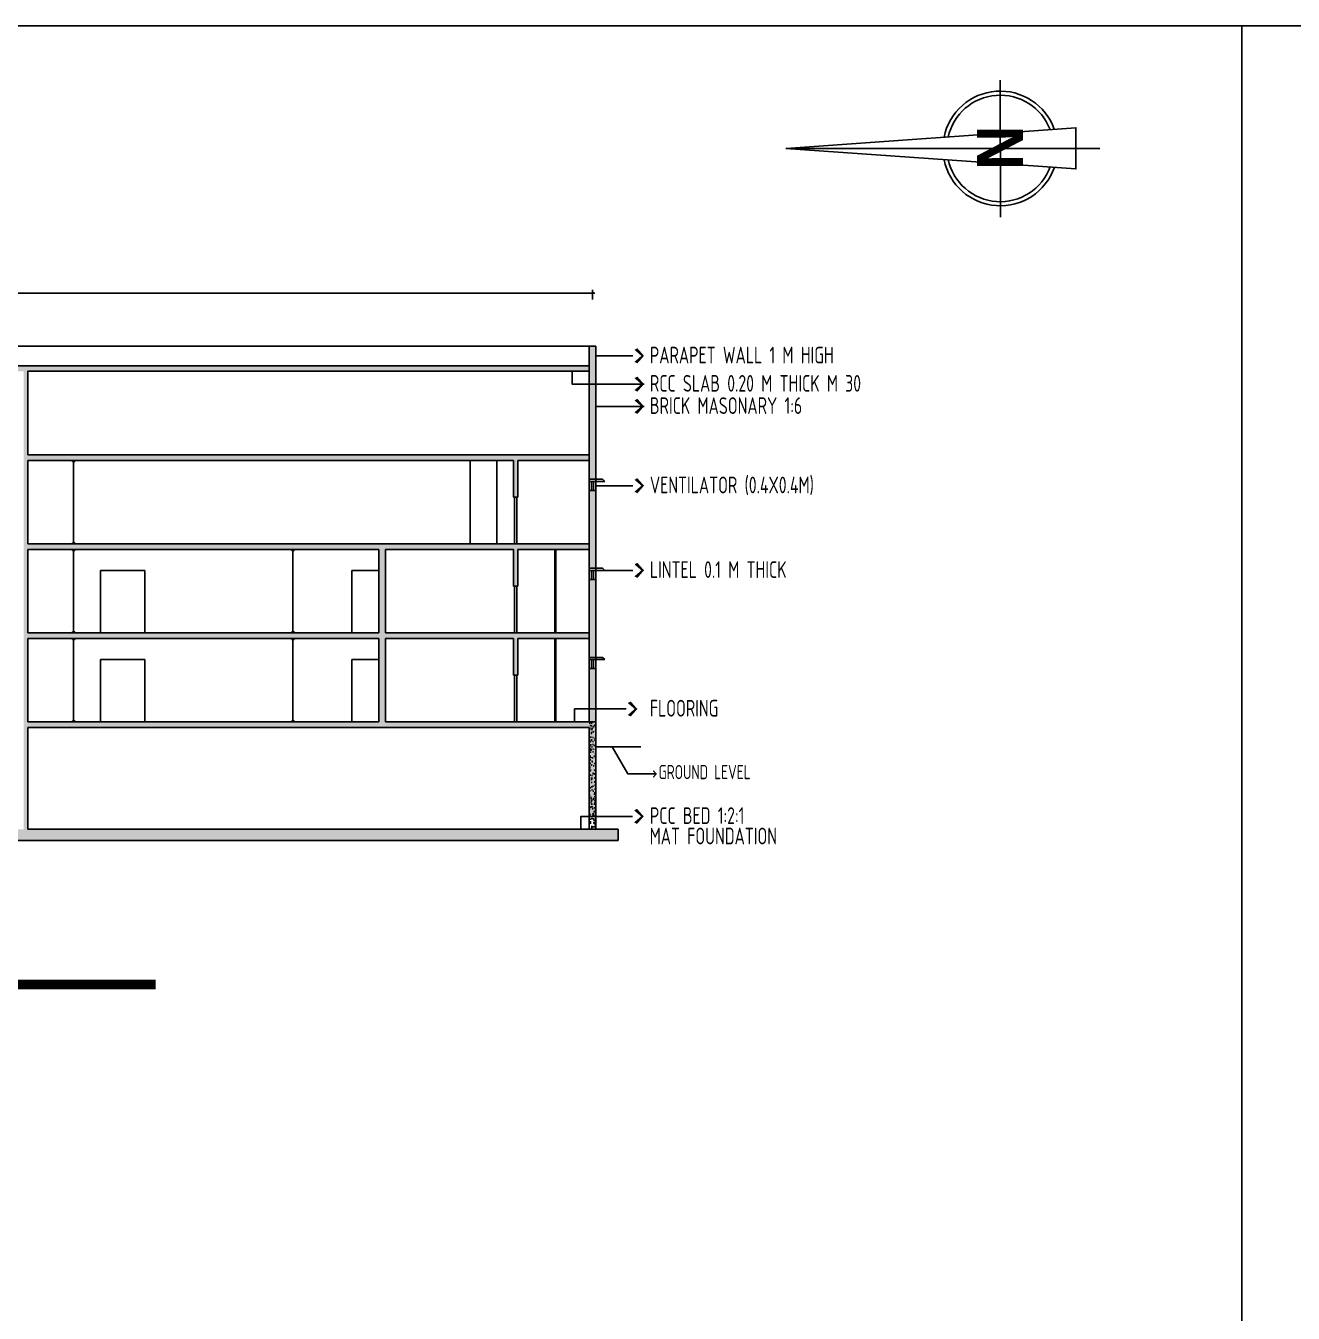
# Model space of a CAD drawing. Header units: millimetres. Extents: x 0 to 371, y 0 to 131.
# Drawn here: x 131.1 to 188, y 73.3 to 131.2 of the extents above; entities that cross this region are included whole.
import ezdxf
from ezdxf.enums import TextEntityAlignment as Align

# ---------------------------------------------------------------- set-up
doc = ezdxf.new("R2010")
doc.units = ezdxf.units.MM
for name, color, linetype in [('WALL', 7, 'Continuous'), ('YQ_DIM', 3, 'Continuous'), ('YQ_IDEN', 3, 'Continuous'), ('YQ_TITLE', 6, 'Continuous')]:
    doc.layers.add(name, color=color, linetype=linetype)
doc.styles.add('BOLD', font='bold.shx', dxfattribs={"width": 1.5, "oblique": 13.5, "height": 1})
doc.styles.add('YQ_DIM', font='SUPEROS.SHX', dxfattribs={"width": 0.8, "bigfont": 'HZDX.SHX'})
doc.styles.add('YQ_TEXT', font='SUPEROS.SHX', dxfattribs={"width": 0.8, "bigfont": 'HZDX.SHX'})
doc.dimstyles.new('yqm0_100', dxfattribs={"dimscale": 0.1, "dimtxt": 3, "dimasz": 1, "dimexe": 1.5, "dimexo": 3, "dimgap": 0.5, "dimtad": 1, "dimdec": 3, "dimdsep": 46, "dimtxsty": 'YQ_DIM', "dimblk": 'YQTICK', "dimcen": 0, "dimclrd": 256, "dimclre": 256, "dimclrt": 7, "dimadec": 1, "dimazin": 2, "dimtfac": 1, "dimtdec": 4, "dimtix": 1, "dimtmove": 2, "dimatfit": 2, "dimfxl": 1, "dimtolj": 1, "dimtzin": 0, "dimarcsym": 0})

# ---------------------------------------------------------------- blocks, each defined once
blk = doc.blocks.new('yq_arrow2')
at = {"linetype": 'ByBlock'}
for points in [[(-0.86, 0.67), (-0.6, 0.85), (-0.24, 0), (0, 0)], [(-0.86, -0.67), (-0.6, -0.85), (-0.24, 0), (0, 0)]]:
    blk.add_solid(points, dxfattribs=at)
blk = doc.blocks.new('YQTICK')
blk.add_line((-1, 0), (1, 0))
at = {"const_width": 0.4}
blk.add_lwpolyline([(0.53, 0.53), (-0.53, -0.53)], dxfattribs=at)
blk = doc.blocks.new('*D65')
at = {"layer": 'Defpoints', "color": 0, "transparency": 16777216}
for p in [(156.572, 119.172), (90.972, 118.581), (156.572, 118.581)]:
    blk.add_point(p, dxfattribs=at)
at = {"layer": 'YQ_DIM', "lineweight": -2, "transparency": 16777216}
for p, q in [((90.972, 118.881), (90.972, 119.322)), ((91.072, 119.172), (123.237, 119.172)), ((156.472, 119.172), (124.307, 119.172)), ((156.572, 118.881), (156.572, 119.322))]:
    blk.add_line(p, q, dxfattribs=at)
at = {"layer": 'YQ_DIM', "lineweight": -2, "transparency": 16777216, "xscale": 0.1, "yscale": 0.1, "zscale": 0.1, "rotation": 180}
blk.add_blockref('YQTICK', (90.972, 119.172), dxfattribs=at)
at = {"layer": 'YQ_DIM', "lineweight": -2, "transparency": 16777216, "xscale": 0.1, "yscale": 0.1, "zscale": 0.1}
blk.add_blockref('YQTICK', (156.572, 119.172), dxfattribs=at)
at = {"layer": 'YQ_DIM', "color": 250, "transparency": 16777216, "insert": (123.772, 119.172), "char_height": 0.3, "attachment_point": 5, "style": 'YQ_DIM'}
blk.add_mtext('\\A1;{\\H1.66667x;65.6}', dxfattribs=at)

msp = doc.modelspace()

# ---------------------------------------------------------------- hatches: boundary and pattern name
h = msp.add_hatch()
h.set_pattern_fill('AR-CONC', color=256, scale=0.002)
h.paths.add_polyline_path([(156.422, 107.9061), (153.222, 107.9061), (153.022, 107.9061), (152.272, 107.9061), (131.222, 107.9061), (131.222, 111.6561), (153.022, 111.6561), (153.022, 110.0061), (153.222, 110.0061), (153.222, 111.6561), (156.422, 111.6561), (156.422, 111.9061), (131.222, 111.9061), (131.222, 115.6561), (156.422, 115.6561), (156.422, 115.9061), (96.698, 115.9061), (96.698, 116.7811), (96.698, 118.2811), (97.448, 118.2811), (97.448, 118.5811), (96.698, 118.5811), (91.122, 118.5811), (91.122, 118.2811), (96.548, 118.2811), (96.548, 116.7811), (96.548, 115.9061), (94.872, 115.9061), (94.872, 115.6561), (100.022, 115.6561), (100.222, 115.6561), (110.022, 115.6561), (110.222, 115.6561), (113.022, 115.6561), (113.022, 111.9061), (110.222, 111.9061), (110.222, 115.4061), (110.373, 115.4061), (110.373, 115.6561), (110.222, 115.6561), (110.022, 115.6561), (100.222, 115.6561), (100.022, 115.6561), (96.623, 115.6561), (96.623, 115.4061), (100.022, 115.4061), (100.022, 111.9061), (96.623, 111.9061), (96.623, 111.6561), (100.022, 111.6561), (100.222, 111.6561), (110.022, 111.6561), (110.222, 111.6561), (113.022, 111.6561), (113.022, 107.9061), (110.222, 107.9061), (110.222, 111.4061), (110.373, 111.4061), (110.373, 111.6561), (110.222, 111.6561), (110.022, 111.6561), (100.222, 111.6561), (100.022, 111.6561), (96.623, 111.6561), (96.623, 111.4061), (100.022, 111.4061), (100.022, 107.9061), (96.623, 107.9061), (96.623, 107.6561), (100.022, 107.6561), (100.222, 107.6561), (110.022, 107.6561), (110.222, 107.6561), (113.022, 107.6561), (113.022, 103.9061), (110.222, 103.9061), (110.222, 107.4061), (110.373, 107.4061), (110.373, 107.6561), (110.222, 107.6561), (110.022, 107.6561), (100.222, 107.6561), (100.022, 107.6561), (96.623, 107.6561), (96.623, 107.4061), (100.022, 107.4061), (100.022, 103.9061), (96.623, 103.9061), (96.623, 103.6561), (100.022, 103.6561), (100.222, 103.6561), (110.022, 103.6561), (110.222, 103.6561), (113.022, 103.6561), (113.022, 99.9061), (110.222, 99.9061), (110.222, 103.4061), (110.373, 103.4061), (110.373, 103.6561), (110.222, 103.6561), (110.022, 103.6561), (100.222, 103.6561), (100.022, 103.6561), (96.623, 103.6561), (96.623, 103.4061), (100.022, 103.4061), (100.022, 99.9061), (91.122, 99.9061), (90.822, 99.9061), (90.822, 95.0811), (91.122, 95.0811), (91.122, 99.6561), (100.022, 99.6561), (100.222, 99.6561), (110.022, 99.6561), (110.222, 99.6561), (113.022, 99.6561), (113.022, 95.0811), (110.222, 95.0811), (110.222, 99.4061), (110.022, 99.4061), (110.022, 95.0811), (100.222, 95.0811), (100.222, 99.4061), (110.373, 99.4061), (110.373, 99.6561), (110.222, 99.6561), (110.022, 99.6561), (100.222, 99.6561), (100.022, 99.6561), (96.623, 99.6561), (96.623, 99.4061), (100.022, 99.4061), (100.022, 95.0811), (96.623, 95.0811), (91.122, 95.0811), (90.822, 95.0811), (89.822, 95.0811), (89.822, 94.5811), (90.822, 94.5811), (156.422, 94.5811), (156.722, 94.5811), (157.722, 94.5811), (157.722, 95.0811), (156.722, 95.0811), (156.422, 95.0811), (131.222, 95.0811), (131.222, 99.6561), (156.422, 99.6561), (156.422, 95.661), (156.722, 95.661), (156.722, 99.9061), (156.422, 99.9061), (147.272, 99.9061), (147.272, 103.6561), (153.022, 103.6561), (153.022, 102.0061), (153.222, 102.0061), (153.222, 103.6561), (156.422, 103.6561), (156.422, 103.9061), (153.222, 103.9061), (153.022, 103.9061), (147.272, 103.9061), (147.272, 107.6561), (153.022, 107.6561), (153.022, 106.0061), (153.222, 106.0061), (153.222, 107.6561), (156.422, 107.6561)])
h.paths.add_polyline_path([(146.972, 107.6561), (146.972, 103.9061), (131.222, 103.9061), (131.222, 107.6561)], flags=16)
h.paths.add_polyline_path([(146.972, 103.6561), (146.972, 99.9061), (131.222, 99.9061), (131.222, 103.6561)], flags=16)
h.paths.add_polyline_path([(131.022, 107.6561), (131.022, 103.9061), (131.022, 103.6561), (131.022, 99.9061), (131.022, 99.6561), (131.022, 95.0811), (129.022, 95.0811), (129.022, 99.6561), (129.022, 99.9061), (129.022, 103.6561), (129.022, 103.9061), (129.022, 107.6561), (129.022, 107.9061), (129.022, 111.6561), (129.022, 111.9061), (129.022, 115.6561), (131.022, 115.6561), (131.022, 111.9061), (131.022, 111.6561), (131.022, 107.9061)], flags=16)
h.paths.add_polyline_path([(128.822, 107.6561), (128.822, 103.9061), (126.521, 103.9061), (126.521, 103.6561), (128.822, 103.6561), (128.822, 99.9061), (117.222, 99.9061), (117.222, 103.6561), (123.217, 103.6561), (123.5741, 103.9061), (117.222, 103.9061), (117.222, 107.6561), (123.217, 107.6561), (123.5741, 107.9061), (117.222, 107.9061), (117.222, 111.6561), (123.217, 111.6561), (123.5741, 111.9061), (117.222, 111.9061), (117.222, 115.6561), (128.822, 115.6561), (128.822, 111.9061), (126.521, 111.9061), (126.521, 111.651), (128.822, 111.6561), (128.822, 107.9061), (126.521, 107.9061), (126.521, 107.6561)], flags=16)
h.paths.add_polyline_path([(128.822, 99.6561), (128.822, 95.0811), (117.222, 95.0811), (117.222, 99.6561)], flags=16)
h.paths.add_polyline_path([(126.022, 104.1061), (125.5316, 104.1061, 0.1539147), (124.9006, 103.9072), (119.7562, 100.3051, -0.1539147), (119.1253, 100.1061), (118.522, 100.1061), (118.522, 100.0061, -1), (118.522, 100.8061), (118.6839, 100.8061, 0.1539147), (119.7163, 101.1317), (124.4991, 104.4806, -0.1539147), (125.5316, 104.8061), (126.022, 104.8061, -1), (126.022, 104.0061)], flags=0)
h.paths.add_polyline_path([(126.022, 108.1061), (125.5316, 108.1061, 0.1539147), (124.9006, 107.9072), (119.7562, 104.3051, -0.1539147), (119.1253, 104.1061), (118.522, 104.1061), (118.522, 104.0061, -1), (118.522, 104.8061), (118.6839, 104.8061, 0.1539147), (119.7163, 105.1317), (124.4991, 108.4806, -0.1539147), (125.5316, 108.8061), (126.022, 108.8061, -1), (126.022, 108.0061)], flags=0)
h.paths.add_polyline_path([(126.022, 112.1061), (125.5316, 112.1061, 0.1539147), (124.9006, 111.9072), (119.7562, 108.3051, -0.1539147), (119.1253, 108.1061), (118.522, 108.1061), (118.522, 108.0061, -1), (118.522, 108.8061), (118.6839, 108.8061, 0.1539147), (119.7163, 109.1317), (124.4991, 112.4806, -0.1539147), (125.5316, 112.8061), (126.022, 112.8061, -1), (126.022, 112.0061)], flags=0)
h.paths.add_polyline_path([(117.022, 95.0811), (113.222, 95.0811), (113.222, 115.6561), (117.022, 115.6561)], flags=16)
h.paths.add_polyline_path([(110.022, 107.9061), (100.222, 107.9061), (100.222, 111.4061), (110.022, 111.4061)], flags=16)
h.paths.add_polyline_path([(110.022, 107.4061), (110.022, 103.9061), (108.822, 103.9061), (100.222, 103.9061), (100.222, 107.4061)], flags=16)
h.paths.add_polyline_path([(110.022, 111.9061), (100.222, 111.9061), (100.222, 115.4061), (110.022, 115.4061)], flags=16)
h.paths.add_polyline_path([(110.022, 103.4061), (110.022, 99.9061), (100.222, 99.9061), (100.222, 103.4061)], flags=16)
h = msp.add_hatch()
h.set_pattern_fill('AR-BRSTD', color=256, scale=0.002)
h.paths.add_polyline_path([(91.122, 118.2811), (91.122, 118.5811), (90.822, 118.5811), (90.822, 118.2811), (90.822, 103.5811), (91.122, 103.5811), (91.122, 105.6561), (91.122, 105.9061), (91.122, 109.6561), (91.122, 109.9061), (91.122, 113.6561), (91.122, 113.9061)])
h.paths.add_polyline_path([(91.122, 103.5811), (90.822, 103.5811), (90.822, 103.2811), (90.822, 99.9061), (91.122, 99.9061), (91.122, 101.6561), (91.122, 101.9061)])
h.paths.add_polyline_path([(156.722, 115.0811), (156.422, 115.0811), (156.422, 111.9061), (156.422, 111.6561), (156.422, 110.8061), (156.722, 110.8061)])
h.paths.add_polyline_path([(156.722, 116.7811), (156.422, 116.7811), (156.422, 115.9061), (156.422, 115.6561), (156.422, 115.0811), (156.722, 115.0811)])
h.paths.add_polyline_path([(156.722, 110.3061), (156.422, 110.3061), (156.422, 107.9061), (156.422, 107.6561), (156.422, 106.8061), (156.722, 106.8061)])
h.paths.add_polyline_path([(156.722, 106.3061), (156.522, 106.3061), (156.422, 106.3061), (156.422, 103.9061), (156.422, 103.6561), (156.422, 102.8061), (156.722, 102.8061)])
h.paths.add_polyline_path([(156.722, 102.3061), (156.522, 102.3061), (156.422, 102.3061), (156.422, 100.486), (156.722, 100.486)])
h.paths.add_polyline_path([(156.722, 100.486), (156.422, 100.486), (156.422, 99.9061), (156.722, 99.9061)])
h = msp.add_hatch()
h.set_pattern_fill('AR-CONC', color=256, scale=0.002)
h.paths.add_polyline_path([(156.722, 99.9061), (156.422, 99.9061), (156.422, 99.6561), (156.722, 99.6561)])
h = msp.add_hatch()
h.set_pattern_fill('AR-CONC', color=256, scale=0.002)
h.paths.add_polyline_path([(156.722, 99.6561), (156.422, 99.6561), (156.422, 98.7811), (156.722, 98.7811)])
h.paths.add_polyline_path([(156.722, 98.7811), (156.422, 98.7811), (156.422, 95.661), (156.7069, 95.661), (156.722, 95.661)])
h = msp.add_hatch()
h.set_pattern_fill('AR-CONC', color=256, scale=0.002)
h.paths.add_polyline_path([(156.722, 95.661), (156.7069, 95.661), (156.422, 95.661), (156.422, 95.0811), (156.722, 95.0811)])

# ---------------------------------------------------------------- linework, layer by layer
for p, q in [((156.422, 116.7811), (96.698, 116.7811)), ((156.422, 115.9061), (156.422, 116.7811)), ((156.422, 115.9061), (156.422, 116.7811)), ((156.422, 116.7811), (156.722, 116.7811)), ((156.722, 95.0811), (156.722, 116.7811)), ((156.422, 115.9061), (156.422, 115.6561)), ((156.422, 111.9061), (156.422, 115.6561)), ((156.422, 111.9061), (156.422, 115.6561)), ((133.222, 111.6061), (133.222, 111.6561)), ((133.322, 111.6561), (133.322, 111.6061)), ((152.272, 111.6561), (151.072, 111.6561)), ((151.072, 111.6561), (151.072, 107.9061)), ((152.272, 107.9061), (152.272, 111.6561)), ((154.882, 111.6561), (156.422, 111.6561)), ((156.422, 111.9061), (156.422, 111.6561)), ((156.422, 107.9061), (156.422, 111.6561)), ((133.322, 111.6061), (133.222, 111.6061)), ((133.272, 111.6061), (133.272, 107.9561)), ((156.722, 110.8061), (156.422, 110.8061)), ((156.722, 110.7061), (156.422, 110.7061)), ((156.422, 110.7061), (156.422, 110.3061)), ((156.722, 110.8061), (157.022, 110.8061)), ((156.722, 110.3061), (156.722, 110.7061)), ((157.122, 110.7061), (156.722, 110.7061)), ((157.122, 110.7061), (157.022, 110.8061)), ((153.022, 110.0061), (153.222, 110.0061)), ((156.422, 110.3061), (156.722, 110.3061)), ((133.222, 107.9061), (133.222, 107.9561)), ((133.222, 107.9561), (133.322, 107.9561)), ((133.222, 107.6061), (133.222, 107.6561)), ((133.322, 107.6061), (133.222, 107.6061)), ((133.272, 107.6061), (133.272, 103.9561)), ((133.322, 107.9561), (133.322, 107.9061)), ((133.322, 107.6561), (133.322, 107.6061)), ((143.072, 107.6061), (143.072, 107.6561)), ((143.172, 107.6061), (143.072, 107.6061)), ((143.122, 107.6061), (143.122, 103.9561)), ((143.172, 107.6561), (143.172, 107.6061)), ((153.022, 107.9061), (152.272, 107.9061)), ((153.022, 107.9061), (153.222, 107.9061)), ((154.882, 107.6561), (154.882, 103.9061)), ((154.922, 103.9061), (154.922, 107.6561)), ((156.422, 107.9061), (156.422, 107.6561)), ((156.422, 103.9061), (156.422, 107.6561)), ((134.472, 103.9061), (134.472, 106.7061)), ((134.472, 106.7061), (136.472, 106.7061)), ((136.472, 106.7061), (136.472, 103.9061)), ((146.972, 106.7061), (145.772, 106.7061)), ((145.772, 106.7061), (145.772, 103.9061)), ((156.722, 106.8061), (156.422, 106.8061)), ((156.722, 106.7061), (156.422, 106.7061)), ((156.722, 106.8061), (157.022, 106.8061)), ((157.122, 106.7061), (156.722, 106.7061)), ((157.122, 106.7061), (157.022, 106.8061)), ((153.022, 106.0061), (153.222, 106.0061)), ((154.922, 106.0061), (154.882, 106.0061)), ((156.522, 106.3061), (156.422, 106.3061)), ((156.522, 106.3061), (156.722, 106.3061)), ((133.222, 103.9061), (133.222, 103.9561)), ((133.222, 103.9561), (133.322, 103.9561)), ((133.222, 103.6061), (133.222, 103.6561)), ((133.322, 103.6061), (133.222, 103.6061)), ((133.272, 103.6061), (133.272, 99.9561)), ((133.322, 103.9561), (133.322, 103.9061)), ((133.322, 103.6561), (133.322, 103.6061)), ((143.072, 103.9061), (143.072, 103.9561)), ((143.072, 103.9561), (143.172, 103.9561)), ((143.072, 103.6061), (143.072, 103.6561)), ((143.172, 103.6061), (143.072, 103.6061)), ((143.122, 103.6061), (143.122, 99.9561)), ((143.172, 103.9561), (143.172, 103.9061)), ((143.172, 103.6561), (143.172, 103.6061)), ((153.022, 103.9061), (153.222, 103.9061)), ((154.882, 103.6561), (154.882, 99.9061)), ((154.922, 99.9061), (154.922, 103.6561)), ((156.422, 103.9061), (156.422, 103.6561)), ((156.422, 99.9061), (156.422, 103.6561)), ((134.472, 99.9061), (134.472, 102.7061)), ((134.472, 102.7061), (136.472, 102.7061)), ((136.472, 102.7061), (136.472, 99.9061)), ((146.972, 102.7061), (145.772, 102.7061)), ((145.772, 102.7061), (145.772, 99.9061)), ((156.722, 102.8061), (156.422, 102.8061)), ((156.722, 102.7061), (156.422, 102.7061)), ((156.722, 102.7061), (156.722, 102.8061)), ((156.722, 102.8061), (157.022, 102.8061)), ((157.122, 102.7061), (156.722, 102.7061)), ((157.122, 102.7061), (157.022, 102.8061)), ((153.022, 102.0061), (153.222, 102.0061)), ((154.922, 102.0061), (154.882, 102.0061)), ((156.522, 102.3061), (156.422, 102.3061)), ((156.522, 102.3061), (156.722, 102.3061)), ((131.222, 99.9061), (146.972, 99.9061)), ((131.222, 99.6561), (156.422, 99.6561)), ((133.222, 99.9061), (133.222, 99.9561)), ((133.222, 99.9561), (133.322, 99.9561)), ((133.272, 99.9061), (134.472, 99.9061)), ((133.322, 99.9561), (133.322, 99.9061)), ((143.072, 99.9061), (143.072, 99.9561)), ((143.072, 99.9561), (143.172, 99.9561)), ((143.172, 99.9561), (143.172, 99.9061)), ((147.272, 99.9061), (156.422, 99.9061)), ((153.022, 99.9061), (153.222, 99.9061)), ((156.422, 99.9061), (156.722, 99.9061)), ((156.422, 99.6561), (156.422, 95.0811)), ((156.422, 95.0811), (156.422, 99.6561)), ((156.722, 98.7811), (158.7417, 98.7811)), ((156.422, 95.0811), (131.222, 95.0811)), ((143.122, 95.0811), (153.122, 95.0811)), ((156.422, 95.0811), (156.722, 95.0811)), ((156.722, 95.0811), (157.722, 95.0811)), ((157.722, 95.0811), (157.722, 94.5811)), ((90.822, 94.5811), (156.422, 94.5811)), ((156.722, 94.5811), (156.422, 94.5811)), ((157.722, 94.5811), (156.722, 94.5811))]:
    msp.add_line(p, q)
for points in [[(0, 131.1813), (0, 0), (185.7297, 0), (185.7297, 131.1813)], [(0, 131.1813), (0, 0), (185.7297, 0), (185.7297, 131.1813)], [(185.7297, 131.1813), (185.7297, 0), (371.4594, 0), (371.4594, 131.1813)]]:
    msp.add_lwpolyline(points, close=True)
at = {"color": 0}
for points in [[(174.8743, 125.6438), (174.8743, 128.7417)], [(179.3582, 125.6642), (165.2748, 125.6642), (178.278, 126.6017), (178.278, 124.747), (165.2544, 125.6642)], [(174.8872, 125.6708), (174.8872, 122.5754)]]:
    msp.add_lwpolyline(points, dxfattribs=at)
for radius, start, end in [(2.5753, 19.561211, 168.686604), (2.3919, 20.885801, 167.855722), (2.5753, 191.32795, 340.615522), (2.3919, 192.144278, 339.775141)]:
    msp.add_arc((174.884, 125.6697), radius, start, end, dxfattribs=at)
at = {"layer": 'WALL'}
for p, q in [((96.698, 115.9061), (156.422, 115.9061)), ((131.222, 111.9061), (131.222, 115.6561)), ((131.222, 115.6561), (156.422, 115.6561)), ((131.222, 111.9061), (156.422, 111.9061)), ((131.222, 107.9061), (131.222, 111.6561)), ((131.222, 111.6561), (153.022, 111.6561)), ((153.022, 110.0061), (153.022, 111.6561)), ((153.022, 110.0061), (153.022, 111.6561)), ((153.222, 110.0061), (153.222, 111.6561)), ((153.222, 111.6561), (156.422, 111.6561)), ((153.222, 110.0061), (153.222, 111.6561)), ((156.522, 110.7061), (156.522, 110.3061)), ((156.622, 110.7061), (156.622, 110.3061)), ((153.072, 107.9061), (153.072, 110.0061)), ((153.172, 107.9061), (153.172, 110.0061)), ((131.222, 107.9061), (153.022, 107.9061)), ((131.222, 103.9061), (131.222, 107.6561)), ((131.222, 107.6561), (146.972, 107.6561)), ((146.972, 103.9061), (146.972, 107.6561)), ((147.272, 107.6561), (153.022, 107.6561)), ((147.272, 103.9061), (147.272, 107.6561)), ((153.022, 106.0061), (153.022, 107.6561)), ((153.022, 106.0061), (153.022, 107.6561)), ((153.222, 107.9061), (156.422, 107.9061)), ((153.222, 106.0061), (153.222, 107.6561)), ((153.222, 107.6561), (156.422, 107.6561)), ((153.222, 106.0061), (153.222, 107.6561)), ((156.522, 106.7061), (156.522, 106.3061)), ((156.622, 106.7061), (156.622, 106.3061)), ((153.072, 103.9061), (153.072, 106.0061)), ((153.172, 103.9061), (153.172, 106.0061)), ((131.222, 103.9061), (146.972, 103.9061)), ((131.222, 99.9061), (131.222, 103.6561)), ((131.222, 103.6561), (146.972, 103.6561)), ((146.972, 99.9061), (146.972, 103.6561)), ((147.272, 103.9061), (153.022, 103.9061)), ((147.272, 103.6561), (153.022, 103.6561)), ((147.272, 99.9061), (147.272, 103.6561)), ((153.022, 102.0061), (153.022, 103.6561)), ((153.222, 103.9061), (156.422, 103.9061)), ((153.222, 103.6561), (156.422, 103.6561)), ((153.222, 102.0061), (153.222, 103.6561)), ((156.522, 102.7061), (156.522, 102.3061)), ((156.622, 102.7061), (156.622, 102.3061)), ((153.072, 99.9061), (153.072, 102.0061)), ((153.172, 99.9061), (153.172, 102.0061)), ((131.222, 95.0811), (131.222, 99.6561))]:
    msp.add_line(p, q, dxfattribs=at)
at = {"layer": 'YQ_IDEN'}
for points in [[(158.3869, 116.3519), (156.722, 116.3519)], [(158.8869, 115.0811), (155.6535, 115.0811), (155.6535, 115.6561)], [(158.8869, 114.0811), (156.722, 114.0811)], [(158.3869, 110.5161), (156.722, 110.5161)], [(158.3869, 106.7133), (157.1125, 106.7133)], [(158.0869, 100.486), (156.422, 100.486), (155.7644, 100.486), (155.7644, 99.9061)], [(157.4603, 98.7811), (158.1624, 97.565), (159.4495, 97.565)], [(158.3718, 95.661), (156.7069, 95.661), (156.0492, 95.661), (156.0492, 95.0811)]]:
    msp.add_lwpolyline(points, dxfattribs=at)
at = {"layer": 'YQ_TITLE', "const_width": 0.4283}
msp.add_lwpolyline([(110.2612, 88.1045), (136.9535, 88.1045)], dxfattribs=at)

# ---------------------------------------------------------------- block references
at = {"layer": 'YQ_IDEN', "color": 18, "true_color": 0x000000, "xscale": 0.5, "yscale": 0.4, "zscale": 0.3}
msp.add_blockref('yq_arrow2', (158.8869, 116.3519), dxfattribs=at)
at = {"layer": 'YQ_IDEN', "xscale": 0.5, "yscale": 0.4, "zscale": 2}
for p in [(158.8869, 115.0811), (158.8869, 114.0811), (158.8869, 110.5161), (158.8869, 106.7133), (158.5869, 100.486), (158.8718, 95.661)]:
    msp.add_blockref('yq_arrow2', p, dxfattribs=at)
at = {"layer": 'YQ_IDEN', "xscale": -0.2, "yscale": 0.2000000000000001, "zscale": 0.2, "rotation": 180.0963041223514}
msp.add_blockref('yq_arrow2', (159.4495, 97.565), dxfattribs=at)

# ---------------------------------------------------------------- texts
at = {"color": 0, "style": 'BOLD'}
msp.add_text('N', height=2.069, rotation=90, dxfattribs=at).set_placement((175.9089, 125.7008), align=Align.CENTER)
at = {"color": 250, "width": 0.8}
for s, height, style, p in [('PARAPET WALL 1 M HIGH', 0.75, 'YQ_TEXT', (159.1493, 116.0112)), ('RCC SLAB 0.20 M THICK M 30', 0.75, 'YQ_TEXT', (159.1493, 114.7404)), ('BRICK MASONARY 1:6', 0.75, 'YQ_TEXT', (159.1493, 113.7404)), ('VENTILATOR (0.4X0.4M)', 0.75, 'YQ_TEXT', (159.1493, 110.1754)), ('LINTEL 0.1 M THICK', 0.75, 'YQ_TEXT', (159.1493, 106.3725)), ('FLOORING', 0.75, 'YQ_TEXT', (159.1493, 100.1452)), ('GROUND LEVEL', 0.636758, 'YQ_DIM', (159.5382, 97.3324)), ('PCC BED 1:2:1', 0.75, 'YQ_TEXT', (159.1493, 95.3202)), ('MAT FOUNDATION', 0.75, 'YQ_TEXT', (159.1395, 94.4025))]:
    msp.add_text(s, height=height, dxfattribs=dict(at, style=style)).set_placement(p)

# ---------------------------------------------------------------- dimensions: what is measured, and where the dimension line sits
at = {"layer": 'YQ_DIM'}
dim = msp.add_linear_dim(base=(156.572, 119.1725), p1=(90.972, 118.5811), p2=(156.572, 118.5811), text='{\\H1.66667x;<>}', dimstyle='yqm0_100', override={"dimclrt": 250}, dxfattribs=at)
dim.commit()
dim.dimension.update_dxf_attribs({"geometry": '*D65', "text_midpoint": (123.772, 119.1725), "dimtype": 160})

doc.saveas('drawing.dxf')
